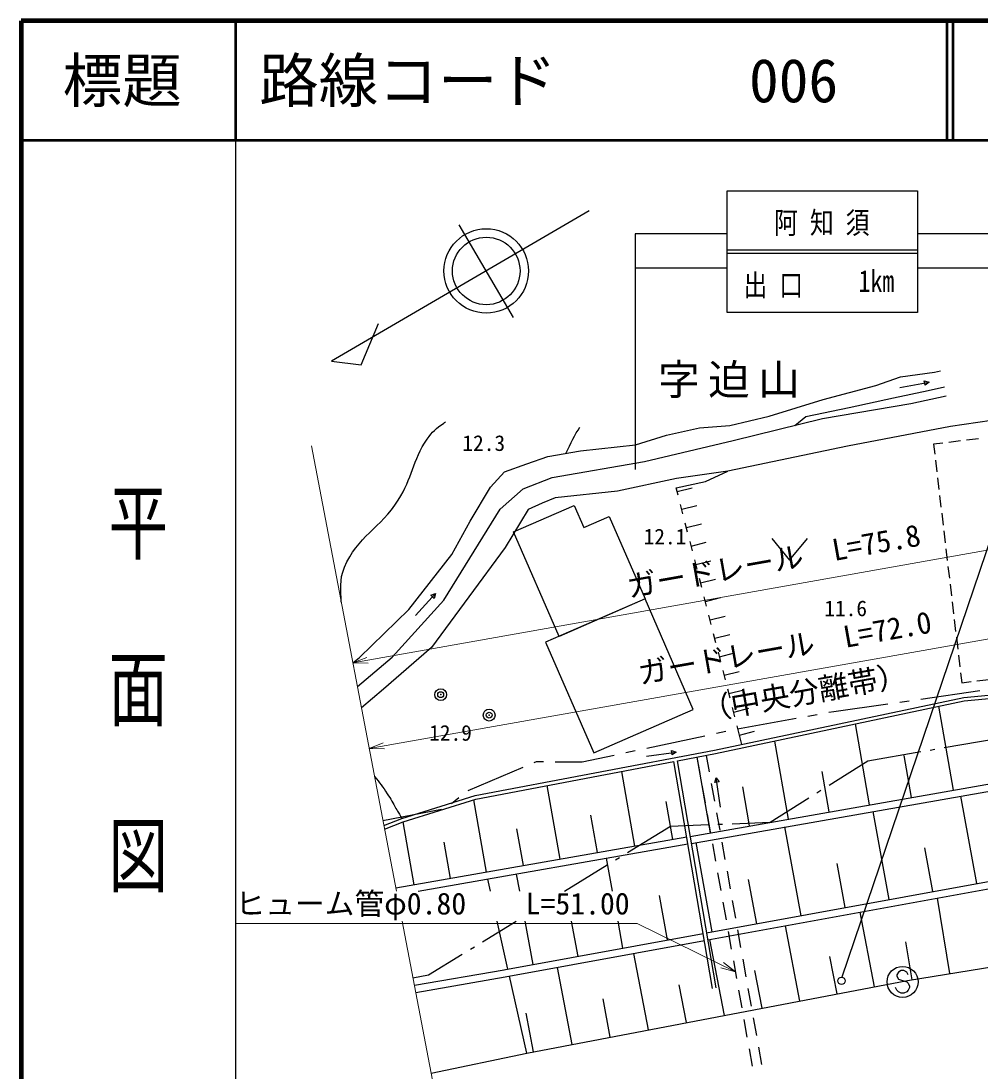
# Model space of a CAD drawing. Units: millimetres, scale not verified. Extents: x 40000 to 680000, y 20000 to 380000.
# Drawn here: x 40000 to 120620, y 291770 to 380000 of the extents above; entities that cross this region are included whole.
import ezdxf
from ezdxf.enums import TextEntityAlignment as Align

# ---------------------------------------------------------------- set-up
doc = ezdxf.new("R2010")
doc.units = ezdxf.units.MM
doc.header["$LTSCALE"] = 1000
doc.header["$PDMODE"] = 32
doc.header["$PDSIZE"] = 500
doc.linetypes.add('CHAIN', pattern=[18.5, 12, -1.5, 3.5, -1.5])
for name, color, linetype, lineweight in [('M-BGD', 7, 'Continuous', 25), ('M-BGD-HTXT', 7, 'Continuous', 13), ('M-BMK', 2, 'CHAIN', 13), ('M-BMK-ROW', 30, 'Continuous', 25), ('M-STR-HTXT', 7, 'Continuous', 13), ('M-STR-STRC', 7, 'Continuous', 25), ('M-TTL', 2, 'Continuous', 140), ('M-TTL-BAND', 7, 'Continuous', 25), ('M-TTL-LINE', 7, 'Continuous', 50)]:
    doc.layers.add(name, color=color, linetype=linetype, lineweight=lineweight)
doc.layers.add('M-BMK-HTXT', color=7, linetype='Continuous')
doc.layers.add('M-TTL-TXT', color=7, linetype='Continuous')
doc.styles.add('@ＭＳ ゴシック', font='')
doc.styles.add('ＭＳ ゴシック', font='')
doc.styles.get('@ＭＳ ゴシック').set_extended_font_data('@MS Gothic')
doc.styles.get('ＭＳ ゴシック').set_extended_font_data('MS Gothic')

msp = doc.modelspace()

# ---------------------------------------------------------------- linework, layer by layer
at = {"layer": 'M-BGD'}
for p, q in [((87724, 364054), (66084, 351414)), ((81351, 355090), (76796, 362877)), ((68570, 351114), (70020, 354587)), ((66084, 351414), (68570, 351114)), ((113801, 349200), (116258, 349660)), ((115855, 349775), (116258, 349660)), ((115924, 349407), (115855, 349775)), ((116258, 349660), (115924, 349407)), ((117418, 344535), (116635, 344443)), ((116635, 344443), (116734, 343605)), ((118908, 344711), (117915, 344594)), ((120398, 344887), (119405, 344769)), ((116792, 343108), (116909, 342115)), ((116968, 341619), (117085, 340626)), ((95192, 340143), (95032, 340771)), ((95112, 340457), (96371, 340779)), ((117144, 340129), (117261, 339136)), ((95589, 338592), (95391, 339368)), ((95490, 338980), (96749, 339302)), ((117320, 338639), (117437, 337646)), ((95985, 337042), (95787, 337817)), ((95886, 337430), (97146, 337752)), ((117495, 337150), (117612, 336157)), ((96382, 335492), (96183, 336267)), ((96283, 335880), (97542, 336202)), ((103042, 336504), (104542, 334704)), ((104542, 334704), (106042, 336504)), ((117671, 335660), (117788, 334667)), ((96778, 333942), (96580, 334717)), ((96679, 334330), (97938, 334652)), ((117847, 334170), (117964, 333177)), ((97175, 332392), (96976, 333167)), ((97075, 332780), (98335, 333102)), ((118023, 332681), (118140, 331688)), ((73122, 330052), (74817, 331890)), ((74424, 331741), (74817, 331890)), ((74817, 331890), (74700, 331487)), ((74700, 331487), (74424, 331741)), ((97571, 330842), (97373, 331617)), ((97472, 331229), (98731, 331552)), ((118198, 331191), (118315, 330198)), ((97967, 329292), (97769, 330067)), ((97868, 329679), (99128, 330002)), ((118374, 329701), (118491, 328708)), ((98364, 327742), (98166, 328517)), ((98265, 328129), (99524, 328451)), ((118550, 328212), (118667, 327219)), ((98760, 326192), (98562, 326967)), ((98661, 326579), (99921, 326901)), ((118726, 326722), (118843, 325729)), ((99157, 324642), (98959, 325417)), ((99058, 325029), (100317, 325351)), ((118901, 325232), (119000, 324395)), ((99553, 323091), (99355, 323866)), ((119000, 324395), (119784, 324487)), ((120280, 324546), (121273, 324663)), ((99454, 323479), (100714, 323801)), ((99950, 321541), (99751, 322316)), ((99851, 321929), (101110, 322251)), ((118313, 315368), (117077, 322415)), ((100544, 319216), (100148, 320766)), ((100346, 319991), (101606, 320313)), ((111266, 314131), (110073, 320930)), ((104467, 312938), (103317, 319497)), ((117532, 318944), (121987, 319714)), ((92542, 318213), (95017, 318564)), ((94620, 318697), (95017, 318564)), ((94672, 318326), (94620, 318697)), ((95017, 318564), (94672, 318326)), ((111105, 317835), (115561, 318604)), ((116349, 318740), (116743, 318808)), ((98073, 298697), (94827, 317774)), ((98369, 298748), (95122, 317830)), ((96201, 311488), (135939, 318461)), ((96302, 310897), (136203, 317898)), ((97909, 311788), (96793, 318147)), ((97038, 316775), (96793, 318147)), ((97825, 316916), (97580, 318288)), ((107856, 315784), (111105, 317835)), ((114790, 314750), (114171, 318273)), ((91549, 310672), (90448, 316942)), ((107867, 313535), (107270, 316934)), ((98265, 314455), (98001, 315931)), ((98256, 316021), (98389, 316418)), ((98627, 316073), (98256, 316021)), ((98740, 313943), (98389, 316418)), ((98389, 316418), (98627, 316073)), ((85278, 309572), (84193, 315754)), ((97478, 314314), (97214, 315791)), ((101188, 312363), (100613, 315642)), ((106842, 315144), (107180, 315357)), ((79096, 308487), (78030, 314562)), ((94729, 311230), (94171, 314410)), ((102916, 312666), (106165, 314717)), ((120261, 307513), (118920, 314865)), ((88413, 310122), (87863, 313257)), ((97918, 311853), (97654, 313330)), ((98705, 311994), (98441, 313470)), ((112909, 306172), (111559, 313574)), ((73021, 307421), (72095, 312697)), ((90935, 310138), (94531, 312354)), ((94531, 312354), (97725, 312473)), ((98524, 312503), (98924, 312518)), ((99723, 312547), (102916, 312666)), ((82187, 309029), (81645, 312120)), ((105508, 304822), (104148, 312273)), ((71478, 307150), (95905, 311436)), ((73366, 306872), (96006, 310845)), ((76058, 307954), (75525, 310991)), ((98056, 303462), (96688, 310964)), ((97581, 303376), (139431, 311011)), ((98357, 309392), (98093, 310869)), ((99145, 309533), (98881, 311009)), ((89913, 309508), (90254, 309718)), ((97682, 302784), (139694, 310449)), ((116585, 306843), (115915, 310519)), ((85636, 306872), (89232, 309088)), ((89683, 306872), (89177, 309646)), ((109209, 305497), (108533, 309198)), ((81879, 306872), (81615, 308320)), ((98797, 306931), (98533, 308408)), ((99585, 307072), (99321, 308548)), ((79424, 306872), (79195, 307895)), ((101782, 304142), (101102, 307868)), ((94305, 302778), (93621, 306529)), ((118003, 299953), (116973, 306304)), ((99237, 304470), (98973, 305947)), ((100024, 304611), (99761, 306087)), ((111666, 298845), (110470, 305117)), ((78756, 302633), (81578, 304372)), ((80891, 300331), (79985, 304372)), ((83002, 300716), (82335, 304372)), ((86778, 301405), (86237, 304372)), ((90554, 302094), (90139, 304372)), ((100464, 302150), (100200, 303626)), ((105394, 297650), (104189, 303971)), ((80558, 300270), (97286, 303322)), ((80666, 299680), (97387, 302730)), ((99073, 296444), (97858, 302816)), ((99677, 302009), (99413, 303486)), ((77735, 302004), (78075, 302213)), ((114828, 299438), (114313, 302613)), ((74231, 299845), (77054, 301584)), ((92701, 295230), (91476, 301652)), ((100117, 299548), (99853, 301025)), ((100904, 299689), (100640, 301165)), ((108530, 298247), (107932, 301383)), ((73039, 298969), (80563, 300271)), ((86278, 294005), (85044, 300479)), ((102233, 297047), (101631, 300208)), ((72919, 299598), (74231, 299845)), ((73152, 298380), (80666, 299680)), ((95887, 295837), (95279, 299023)), ((100556, 297087), (100293, 298564)), ((101344, 297228), (101080, 298704)), ((89489, 294617), (88877, 297829)), ((83041, 293388), (82424, 296625)), ((100996, 294626), (100732, 296103)), ((101784, 294767), (101520, 296243)), ((101436, 292165), (101172, 293642)), ((102224, 292306), (101960, 293782))]:
    msp.add_line(p, q, dxfattribs=at)
for points in [[(67869, 326059), (68434, 326523), (72583, 330557), (76172, 335165), (77720, 337968), (79420, 340825), (80610, 342110), (82491, 342792), (84256, 343393), (86992, 343893), (91611, 344389), (94207, 345203), (96990, 345821), (99514, 346020), (102817, 346792), (107370, 348203), (111798, 349373), (113862, 350113), (116712, 350485), (117206, 350603)], [(68248, 324074), (71173, 326556), (75519, 331335), (80250, 338968), (82161, 340675), (84607, 341644), (92360, 342983), (99812, 344757), (107305, 346586), (114733, 347855), (117701, 348515)], [(104975, 346017), (105916, 346761), (109539, 347530), (113283, 348348), (116196, 348952), (117554, 349273)], [(137368, 348148), (134835, 347789), (127254, 347264), (118067, 345935), (109403, 344276), (99361, 342183), (95049, 341570), (90083, 340483), (84850, 339932), (83765, 339491), (82598, 338942)], [(95032, 340771), (97475, 341309), (99361, 342183)], [(82598, 338942), (80655, 335772), (77610, 331608), (74480, 327360), (70430, 323866), (68586, 322300)], [(70478, 312390), (71995, 312980), (78129, 314907), (98251, 318730), (119168, 323165), (139900, 325115), (146899, 324251), (149834, 322779), (152076, 320696), (154497, 318197), (156887, 314162), (166055, 315556)], [(95122, 317830), (98310, 318436), (119213, 322868), (133572, 324218), (133889, 324248), (134530, 324308)], [(70535, 312090), (72095, 312697), (78202, 314616), (94827, 317774)], [(82472, 293279), (114457, 299377), (142764, 303970)], [(74450, 291580), (82472, 293279), (81022, 299745)]]:
    msp.add_lwpolyline(points, dxfattribs=at)
for points in [[(87263, 337438), (89393, 338366), (92412, 331438), (85186, 328290), (81356, 337081), (86452, 339301)], [(96456, 322155), (92412, 331438), (84051, 327796), (88096, 318512)]]:
    msp.add_lwpolyline(points, close=True, dxfattribs=at)
for centre, radius in [((79070, 358997), 3548), ((79070, 358997), 2836), ((75245, 323393), 500), ((79316, 321674), 500)]:
    msp.add_circle(centre, radius, dxfattribs=at)
for points, knots in [([(66892, 331179), (66888, 332165), (66704, 333015), (67158, 334094), (68254, 336700), (70165, 337358), (71687, 339741), (72882, 341611), (72859, 343047), (74115, 344876), (74533, 345487), (74872, 345769), (75482, 346190), (75542, 346231), (75602, 346271), (75661, 346309)], [0, 0, 0, 0, 1, 1, 1, 2, 2, 2, 3, 3, 3, 4, 4, 4, 5, 5, 5, 5]), ([(69692, 316507), (70129, 316022), (70370, 315660), (70761, 315067), (71070, 314600), (71204, 314313), (71490, 313831), (71687, 313498), (71749, 313394), (71995, 312980)], [0, 0, 0, 0, 1, 1, 1, 2, 2, 2, 3, 3, 3, 3])]:
    msp.add_open_spline(points, degree=3, knots=knots, dxfattribs=at)
msp.add_open_spline([(85765, 343669), (86162, 344524), (86526, 345238), (86927, 345874)], degree=3, dxfattribs=at)
for p in [(75245, 323393), (79316, 321674)]:
    msp.add_point(p, dxfattribs=at)
at = {"layer": 'M-BGD-HTXT'}
for p, q in [((71531, 306872), (64388, 344299)), ((90984, 204946), (72008, 304372))]:
    msp.add_line(p, q, dxfattribs=at)
at = {"layer": 'M-BMK'}
msp.add_arc((340586, -938537), 1247551, 92.79769, 101.01385, dxfattribs=at)
at = {"layer": 'M-BMK-ROW'}
for p, q in [((115573, 323028), (120523, 323732)), ((108273, 321990), (112801, 322634)), ((113791, 322775), (114583, 322887)), ((100180, 320513), (105099, 321411)), ((106083, 321590), (106870, 321734)), ((107854, 321913), (108273, 321990)), ((98417, 320150), (99200, 320316)), ((92549, 318901), (97439, 319942)), ((90788, 318527), (91571, 318693)), ((83087, 317685), (83288, 317769)), ((83288, 317769), (83870, 317765)), ((84870, 317759), (87114, 317746)), ((87114, 317746), (89810, 318319)), ((77559, 315354), (82166, 317296)), ((76150, 314244), (76764, 314757)), ((70397, 312814), (75306, 313765))]:
    msp.add_line(p, q, dxfattribs=at)
at = {"layer": 'M-STR-HTXT'}
for p, q in [((67869, 326059), (139120, 338738)), ((69239, 318881), (139825, 331365)), ((67869, 326059), (69056, 326525)), ((67869, 326059), (69143, 326032)), ((69239, 318881), (70426, 319345)), ((69239, 318881), (70513, 318853)), ((100015, 300116), (99003, 300892)), ((100015, 300116), (98783, 300443))]:
    msp.add_line(p, q, dxfattribs=at)
msp.add_lwpolyline([(100015, 300116), (91750, 304172), (58000, 304172)], dxfattribs=at)
at = {"layer": 'M-STR-STRC'}
for p, q in [((99293, 362123), (91566, 362123)), ((91566, 362123), (91566, 342304)), ((115293, 362123), (115293, 360740)), ((127839, 362123), (115293, 362123)), ((115293, 360740), (99293, 360740)), ((99293, 360502), (115293, 360502)), ((99293, 359218), (91566, 359218)), ((127839, 359218), (115293, 359218)), ((126368, 351119), (108924, 299654)), ((113681, 300087), (113563, 299851)), ((113918, 300205), (113681, 300087)), ((114154, 300205), (113918, 300205)), ((114390, 300087), (114154, 300205)), ((114509, 299851), (114390, 300087)), ((113563, 299851), (113563, 299732)), ((113563, 299732), (113681, 299496)), ((113681, 299496), (114390, 299260)), ((114390, 299260), (114509, 299141)), ((114509, 299141), (114627, 298905)), ((113563, 298551), (113445, 298787)), ((113681, 298432), (113563, 298551)), ((113918, 298314), (113681, 298432)), ((114154, 298314), (113918, 298314)), ((114390, 298432), (114154, 298314)), ((114509, 298551), (114390, 298432)), ((114627, 298787), (114509, 298551)), ((114627, 298905), (114627, 298787))]:
    msp.add_line(p, q, dxfattribs=at)
msp.add_lwpolyline([(115293, 355502), (99293, 355502), (99293, 365740), (115293, 365740)], close=True, dxfattribs=at)
for centre, radius in [((114036, 299260), 1300), ((108906, 299349), 305)]:
    msp.add_circle(centre, radius, dxfattribs=at)
at = {"layer": 'M-TTL'}
for p, q in [((40000, 380000), (40000, 20000)), ((680000, 380000), (40000, 380000))]:
    msp.add_line(p, q, dxfattribs=at)
at = {"layer": 'M-TTL-BAND'}
msp.add_line((58000, 370000), (58000, 20000), dxfattribs=at)
at = {"layer": 'M-TTL-LINE'}
for p, q in [((58000, 380000), (58000, 370000)), ((117750, 380000), (117750, 370000)), ((118250, 380000), (118250, 370000)), ((40000, 370000), (680000, 370000))]:
    msp.add_line(p, q, dxfattribs=at)

# ---------------------------------------------------------------- texts
at = {"layer": 'M-BGD', "style": 'ＭＳ ゴシック'}
for s, p in [('12.3', (77065, 343476)), ('12.1', (92283, 335622)), ('11.6', (107457, 329592)), ('12.9', (74275, 319126))]:
    msp.add_text(s, height=1320, dxfattribs=at).set_placement(p, align=Align.BOTTOM_LEFT)
at = {"layer": 'M-BMK-HTXT', "insert": (99800, 348313), "char_height": 2566, "attachment_point": 8, "style": 'ＭＳ ゴシック'}
msp.add_mtext('\\T1.2;字迫山', dxfattribs=at)
at = {"layer": 'M-STR-HTXT', "style": 'ＭＳ ゴシック'}
for s, rotation, p in [('ガードレール\u3000L=75.8', 10.09, (103461, 333205)), ('ガードレール\u3000L=72.0', 10.03, (104393, 325911))]:
    msp.add_text(s, height=1833, rotation=rotation, dxfattribs=at).set_placement(p, align=Align.BOTTOM_CENTER)
msp.add_text('（中央分離帯）', height=1833, rotation=10.057, dxfattribs=at).set_placement((97409, 320622), align=Align.BOTTOM_LEFT)
msp.add_text('ヒューム管φ0.80\u3000\u3000L=51.00', height=1833, dxfattribs=at).set_placement((58000, 304372), align=Align.BOTTOM_LEFT)
at = {"layer": 'M-STR-STRC', "style": 'ＭＳ ゴシック', "width": 0.8}
msp.add_text('1km', height=1833, dxfattribs=at).set_placement((110341, 356691), align=Align.BOTTOM_LEFT)
at = {"layer": 'M-STR-STRC', "char_height": 1833, "attachment_point": 7, "style": 'ＭＳ ゴシック'}
for s, insert in [('\\T1.5;\\W0.8;阿知須', (103255, 361929)), ('\\T1.5;\\W0.8;出口', (100675, 356691))]:
    msp.add_mtext(s, dxfattribs=dict(at, insert=insert))
at = {"layer": 'M-TTL-BAND', "style": '@ＭＳ ゴシック', "width": 1.4}
msp.add_text('平  面  図', height=3666, rotation=270, dxfattribs=at).set_placement((49777, 306475), align=Align.MIDDLE_RIGHT)
at = {"layer": 'M-TTL-TXT', "style": 'ＭＳ ゴシック'}
msp.add_text('標題', height=3666, dxfattribs=at).set_placement((48500, 375000), align=Align.MIDDLE_CENTER)
for s, p in [('路線コード', (60000, 375000)), ('006', (101142, 375000))]:
    msp.add_text(s, height=3666, dxfattribs=at).set_placement(p, align=Align.MIDDLE_LEFT)

doc.saveas('drawing.dxf')
